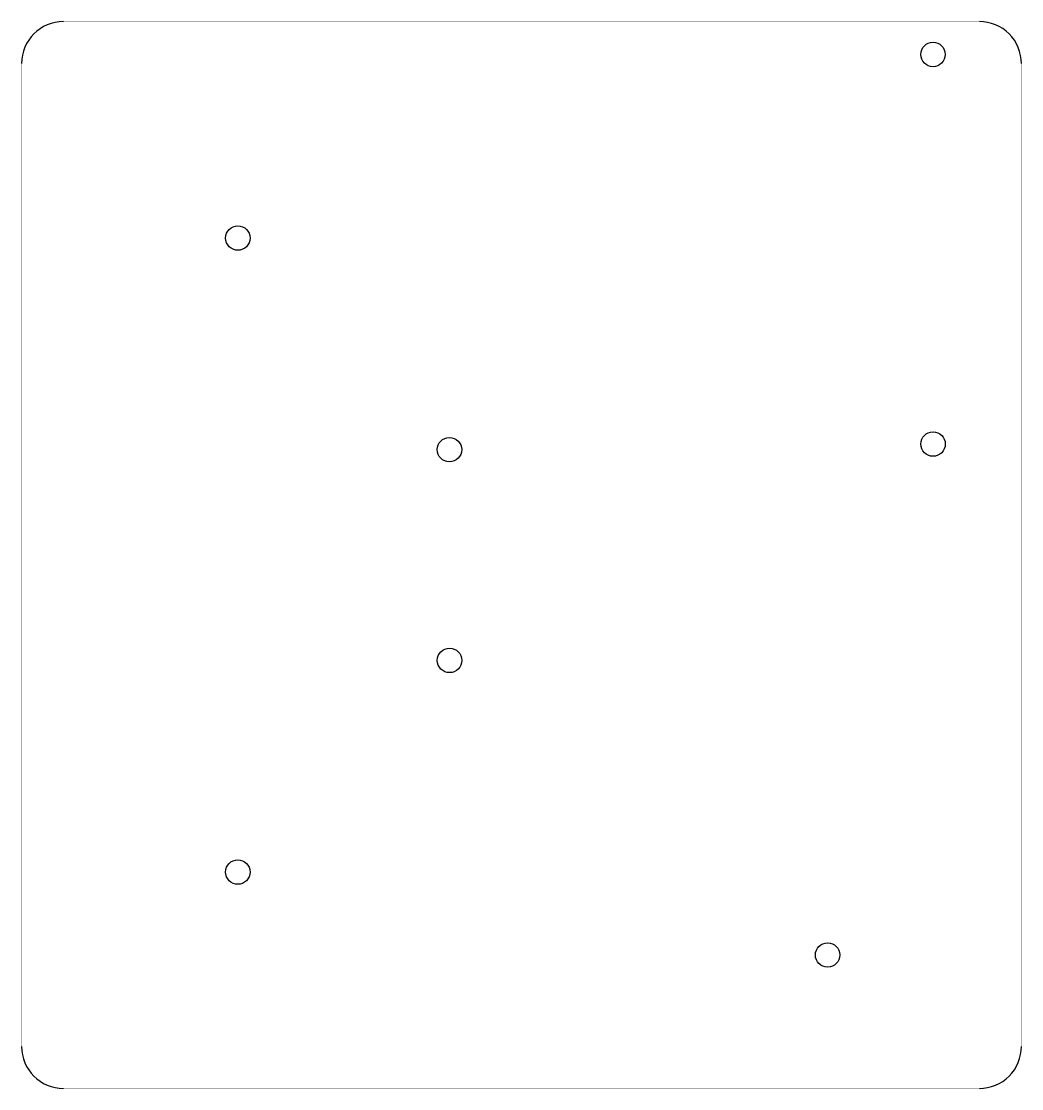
# Model space of a CAD drawing. Extents: x 51.4 to 141.4, y 193.7 to 289.8.
import ezdxf

# ---------------------------------------------------------------- set-up
doc = ezdxf.new("R2010")
doc.units = 0
doc.layers.add('LAYER_1', color=7, linetype='CONTINUOUS')

# ---------------------------------------------------------------- blocks, each defined once
blk = doc.blocks.new('AIGNBL01010003')
at = {"layer": 'LAYER_1', "const_width": 0.0353}
for points in [[(55.2012, 289.7531), (137.6275, 289.7531), (137.6275, 289.7531)], [(55.2012, 289.7531)], [(51.4144, 197.5399), (51.4144, 285.9662), (51.4144, 285.9662)], [(141.4144, 285.9662), (141.4144, 197.5399), (141.4144, 197.5399)], [(137.6275, 193.7531), (55.2012, 193.7531), (55.2012, 193.7531)]]:
    blk.add_lwpolyline(points, dxfattribs=at)
at = {"layer": 'LAYER_1'}
for centre in [(133.4522, 286.7914), (70.8827, 270.2741), (133.4563, 251.7382), (89.9302, 251.231), (89.9386, 232.2673), (70.8819, 213.2223), (123.9685, 205.7628)]:
    blk.add_circle(centre, 1.1, dxfattribs=at)
for centre, radius, start, end in [((55.2013, 285.9662), 3.7869, 90.000954, 180.000559), ((137.6275, 285.9662), 3.7869, 359.999684, 90.000316), ((55.2012, 197.5399), 3.7868, 180.000388, 269.999612), ((137.6276, 197.5399), 3.7868, 269.999118, 359.999369)]:
    blk.add_arc(centre, radius, start, end, dxfattribs=at)

msp = doc.modelspace()

# ---------------------------------------------------------------- block references
at = {"layer": 'LAYER_1'}
msp.add_blockref('AIGNBL01010003', (0, 0), dxfattribs=at)

doc.saveas('drawing.dxf')
